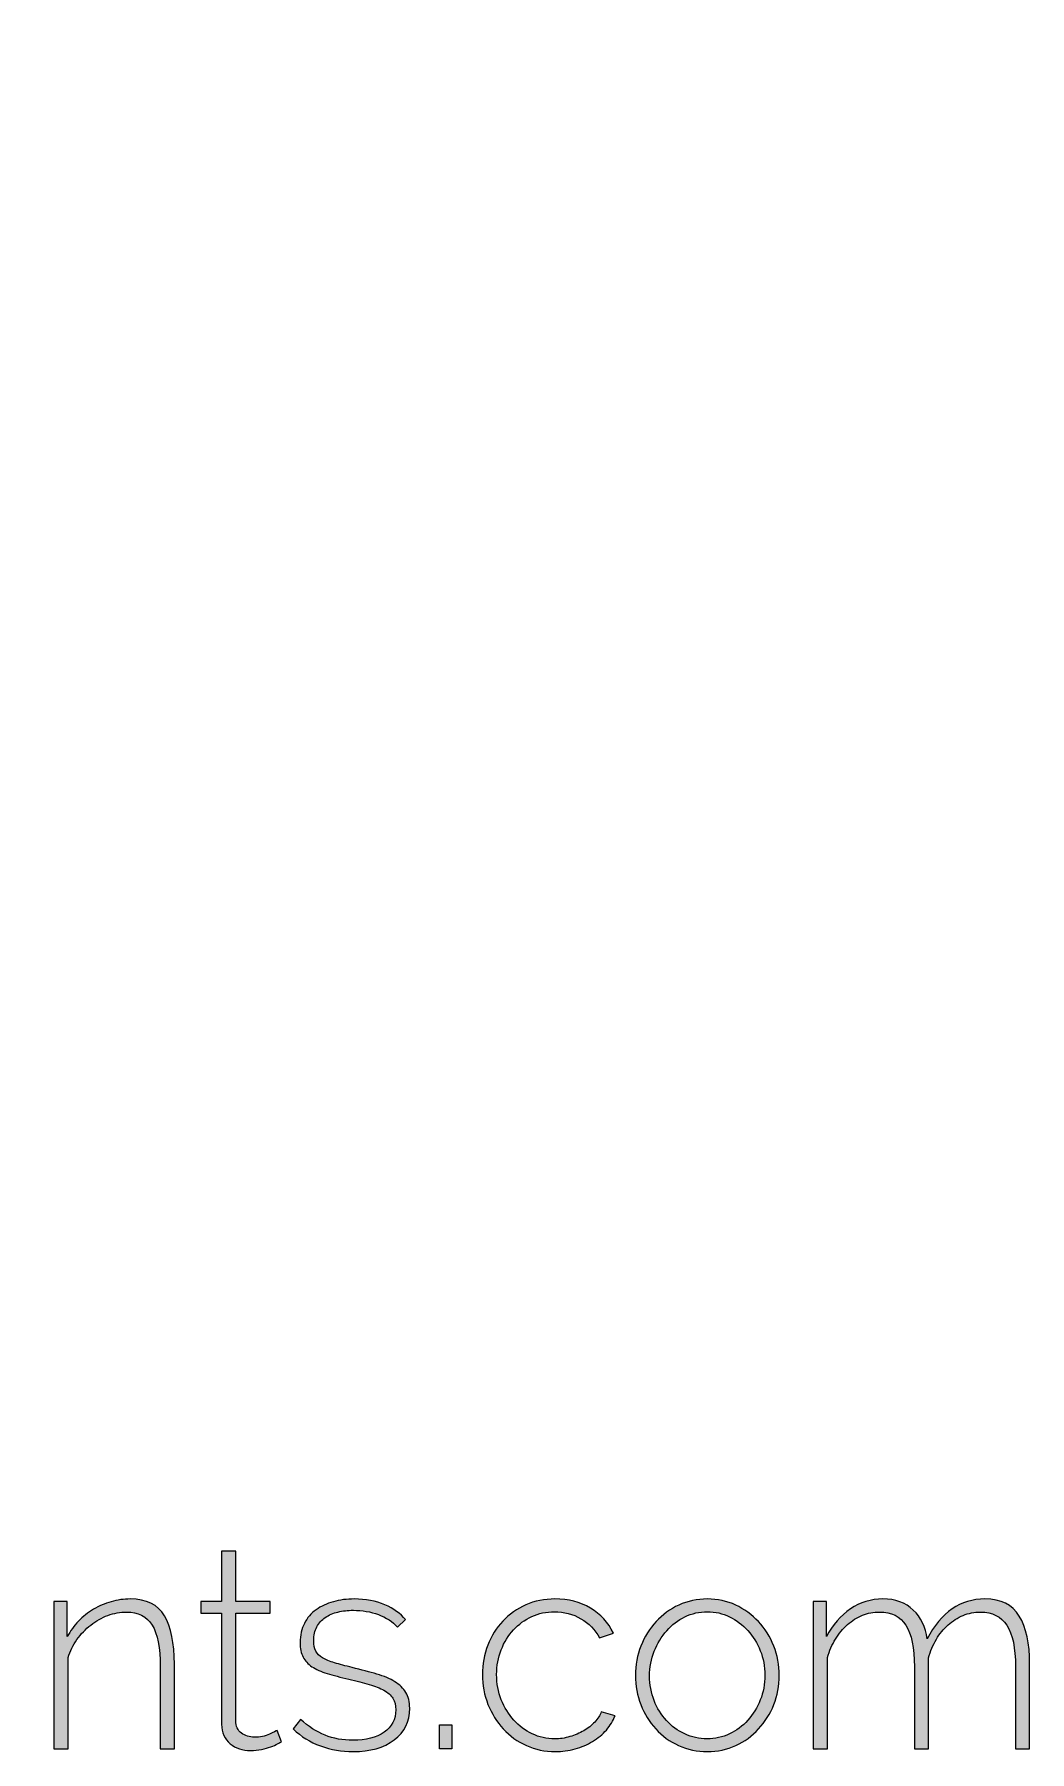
# Model space of a CAD drawing. Extents: x 65 to 351, y 42 to 245.
# Drawn here: x 318.8 to 351.1, y 43.5 to 99.1 of the extents above; entities that cross this region are included whole.
import ezdxf

# ---------------------------------------------------------------- set-up
doc = ezdxf.new("R2010")
doc.units = 0
doc.header["$MEASUREMENT"] = 0
doc.layers.add('COPYRIGHT_NOTICE', color=7, linetype='CONTINUOUS')
doc.layers.add('SOLIDS', color=7, linetype='CONTINUOUS')

# ---------------------------------------------------------------- blocks, each defined once
blk = doc.blocks.new('BLOCK_3')
at = {"layer": 'COPYRIGHT_NOTICE'}
h = blk.add_hatch(color=7, dxfattribs=at)
h.dxf.hatch_style = 2
edge = h.paths.add_edge_path()
edge.add_spline(control_points=[(326.848, 43.812), (326.824, 43.8), (326.782, 43.776), (326.725, 43.743), (326.666, 43.709), (326.593, 43.677), (326.504, 43.647), (326.416, 43.616), (326.316, 43.588), (326.206, 43.564), (326.096, 43.54), (325.977, 43.527), (325.848, 43.527), (325.72, 43.527), (325.599, 43.546), (325.486, 43.583), (325.373, 43.619), (325.274, 43.674), (325.188, 43.748), (325.103, 43.821), (325.035, 43.909), (324.987, 44.014), (324.937, 44.118), (324.913, 44.24), (324.913, 44.38), (324.913, 44.38), (324.913, 47.976), (324.913, 47.976), (324.913, 47.976), (324.243, 47.976), (324.243, 47.976), (324.243, 47.976), (324.243, 48.352), (324.243, 48.352), (324.243, 48.352), (324.913, 48.352), (324.913, 48.352), (324.913, 48.352), (324.913, 49.985), (324.913, 49.985), (324.913, 49.985), (325.372, 49.985), (325.372, 49.985), (325.372, 49.985), (325.372, 48.352), (325.372, 48.352), (325.372, 48.352), (326.481, 48.352), (326.481, 48.352), (326.481, 48.352), (326.481, 47.976), (326.481, 47.976), (326.481, 47.976), (325.372, 47.976), (325.372, 47.976), (325.372, 47.976), (325.372, 44.491), (325.372, 44.491), (325.372, 44.313), (325.433, 44.18), (325.555, 44.092), (325.677, 44.003), (325.815, 43.959), (325.968, 43.959), (326.157, 43.959), (326.321, 43.991), (326.459, 44.055), (326.596, 44.119), (326.68, 44.16), (326.711, 44.179), (326.711, 44.179), (326.848, 43.812), (326.848, 43.812)], knot_values=[0, 0, 0, 0, 1, 1, 1, 2, 2, 2, 3, 3, 3, 4, 4, 4, 5, 5, 5, 6, 6, 6, 7, 7, 7, 8, 8, 8, 9, 9, 9, 10, 10, 10, 11, 11, 11, 12, 12, 12, 13, 13, 13, 14, 14, 14, 15, 15, 15, 16, 16, 16, 17, 17, 17, 18, 18, 18, 19, 19, 19, 20, 20, 20, 21, 21, 21, 22, 22, 22, 23, 23, 23, 24, 24, 24, 24], degree=3, periodic=1)
h = blk.add_hatch(color=7, dxfattribs=at)
h.dxf.hatch_style = 2
edge = h.paths.add_edge_path()
edge.add_spline(control_points=[(323.381, 43.583), (323.381, 43.583), (322.923, 43.583), (322.923, 43.583), (322.923, 43.583), (322.923, 46.242), (322.923, 46.242), (322.923, 46.86), (322.836, 47.309), (322.661, 47.591), (322.487, 47.872), (322.21, 48.013), (321.831, 48.013), (321.63, 48.013), (321.429, 47.976), (321.231, 47.903), (321.032, 47.829), (320.847, 47.725), (320.676, 47.591), (320.504, 47.456), (320.355, 47.299), (320.226, 47.119), (320.098, 46.938), (320.003, 46.744), (319.942, 46.536), (319.942, 46.536), (319.942, 43.583), (319.942, 43.583), (319.942, 43.583), (319.483, 43.583), (319.483, 43.583), (319.483, 43.583), (319.483, 48.352), (319.483, 48.352), (319.483, 48.352), (319.914, 48.352), (319.914, 48.352), (319.914, 48.352), (319.914, 47.215), (319.914, 47.215), (320.012, 47.398), (320.133, 47.565), (320.277, 47.715), (320.42, 47.864), (320.582, 47.993), (320.763, 48.1), (320.943, 48.207), (321.134, 48.289), (321.336, 48.347), (321.538, 48.406), (321.746, 48.435), (321.96, 48.435), (322.48, 48.435), (322.846, 48.253), (323.06, 47.889), (323.274, 47.525), (323.381, 47.004), (323.381, 46.325), (323.381, 46.325), (323.381, 43.583), (323.381, 43.583)], knot_values=[0, 0, 0, 0, 1, 1, 1, 2, 2, 2, 3, 3, 3, 4, 4, 4, 5, 5, 5, 6, 6, 6, 7, 7, 7, 8, 8, 8, 9, 9, 9, 10, 10, 10, 11, 11, 11, 12, 12, 12, 13, 13, 13, 14, 14, 14, 15, 15, 15, 16, 16, 16, 17, 17, 17, 18, 18, 18, 19, 19, 19, 20, 20, 20, 20], degree=3, periodic=1)
h = blk.add_hatch(color=7, dxfattribs=at)
h.dxf.hatch_style = 2
edge = h.paths.add_edge_path()
edge.add_spline(control_points=[(329.169, 43.491), (328.802, 43.491), (328.45, 43.552), (328.114, 43.674), (327.778, 43.796), (327.484, 43.98), (327.233, 44.225), (327.233, 44.225), (327.463, 44.536), (327.463, 44.536), (327.72, 44.304), (327.985, 44.133), (328.261, 44.023), (328.536, 43.913), (328.838, 43.858), (329.169, 43.858), (329.584, 43.858), (329.919, 43.945), (330.173, 44.119), (330.427, 44.293), (330.554, 44.536), (330.554, 44.848), (330.554, 44.995), (330.522, 45.119), (330.457, 45.22), (330.393, 45.321), (330.297, 45.406), (330.169, 45.477), (330.04, 45.547), (329.881, 45.61), (329.691, 45.665), (329.502, 45.72), (329.282, 45.778), (329.031, 45.839), (328.762, 45.9), (328.528, 45.961), (328.33, 46.022), (328.131, 46.083), (327.967, 46.157), (327.839, 46.242), (327.71, 46.328), (327.614, 46.432), (327.55, 46.554), (327.486, 46.677), (327.454, 46.833), (327.454, 47.022), (327.454, 47.261), (327.499, 47.468), (327.591, 47.646), (327.683, 47.823), (327.81, 47.97), (327.972, 48.086), (328.134, 48.202), (328.32, 48.289), (328.531, 48.347), (328.742, 48.406), (328.967, 48.435), (329.205, 48.435), (329.579, 48.435), (329.909, 48.372), (330.196, 48.246), (330.484, 48.121), (330.706, 47.961), (330.866, 47.765), (330.866, 47.765), (330.609, 47.518), (330.609, 47.518), (330.45, 47.701), (330.243, 47.839), (329.989, 47.93), (329.736, 48.022), (329.465, 48.068), (329.178, 48.068), (329, 48.068), (328.834, 48.049), (328.678, 48.013), (328.522, 47.976), (328.386, 47.918), (328.27, 47.839), (328.154, 47.759), (328.062, 47.656), (327.995, 47.531), (327.927, 47.406), (327.894, 47.257), (327.894, 47.086), (327.894, 46.946), (327.917, 46.833), (327.963, 46.747), (328.009, 46.661), (328.082, 46.588), (328.183, 46.527), (328.283, 46.466), (328.413, 46.412), (328.573, 46.366), (328.731, 46.32), (328.921, 46.27), (329.141, 46.215), (329.441, 46.142), (329.707, 46.071), (329.939, 46.004), (330.171, 45.937), (330.366, 45.854), (330.522, 45.756), (330.677, 45.659), (330.797, 45.542), (330.879, 45.408), (330.962, 45.273), (331.003, 45.102), (331.003, 44.894), (331.003, 44.466), (330.837, 44.125), (330.503, 43.872), (330.17, 43.618), (329.725, 43.491), (329.169, 43.491)], knot_values=[0, 0, 0, 0, 1, 1, 1, 2, 2, 2, 3, 3, 3, 4, 4, 4, 5, 5, 5, 6, 6, 6, 7, 7, 7, 8, 8, 8, 9, 9, 9, 10, 10, 10, 11, 11, 11, 12, 12, 12, 13, 13, 13, 14, 14, 14, 15, 15, 15, 16, 16, 16, 17, 17, 17, 18, 18, 18, 19, 19, 19, 20, 20, 20, 21, 21, 21, 22, 22, 22, 23, 23, 23, 24, 24, 24, 25, 25, 25, 26, 26, 26, 27, 27, 27, 28, 28, 28, 29, 29, 29, 30, 30, 30, 31, 31, 31, 32, 32, 32, 33, 33, 33, 34, 34, 34, 35, 35, 35, 36, 36, 36, 37, 37, 37, 38, 38, 38, 38], degree=3, periodic=1)
h = blk.add_hatch(color=7, dxfattribs=at)
h.dxf.hatch_style = 2
edge = h.paths.add_edge_path()
edge.add_spline(control_points=[(333.36, 45.985), (333.36, 46.322), (333.418, 46.64), (333.534, 46.939), (333.651, 47.239), (333.813, 47.499), (334.021, 47.719), (334.228, 47.939), (334.476, 48.114), (334.764, 48.242), (335.051, 48.371), (335.366, 48.435), (335.708, 48.435), (336.142, 48.435), (336.524, 48.337), (336.855, 48.141), (337.185, 47.945), (337.433, 47.673), (337.598, 47.325), (337.598, 47.325), (337.148, 47.178), (337.148, 47.178), (337.008, 47.441), (336.807, 47.647), (336.548, 47.797), (336.287, 47.947), (336.002, 48.022), (335.69, 48.022), (335.427, 48.022), (335.182, 47.97), (334.956, 47.866), (334.73, 47.762), (334.533, 47.618), (334.365, 47.435), (334.196, 47.252), (334.063, 47.036), (333.965, 46.788), (333.868, 46.54), (333.819, 46.273), (333.819, 45.985), (333.819, 45.698), (333.869, 45.428), (333.97, 45.174), (334.071, 44.92), (334.206, 44.7), (334.374, 44.513), (334.542, 44.327), (334.741, 44.179), (334.97, 44.069), (335.199, 43.959), (335.442, 43.904), (335.699, 43.904), (335.864, 43.904), (336.028, 43.928), (336.19, 43.977), (336.352, 44.026), (336.502, 44.09), (336.639, 44.17), (336.777, 44.249), (336.896, 44.342), (336.997, 44.449), (337.098, 44.556), (337.167, 44.668), (337.204, 44.784), (337.204, 44.784), (337.653, 44.656), (337.653, 44.656), (337.592, 44.491), (337.498, 44.336), (337.373, 44.192), (337.248, 44.049), (337.099, 43.925), (336.928, 43.821), (336.757, 43.717), (336.567, 43.636), (336.359, 43.578), (336.152, 43.52), (335.938, 43.491), (335.718, 43.491), (335.381, 43.491), (335.069, 43.557), (334.782, 43.688), (334.494, 43.82), (334.245, 44), (334.034, 44.229), (333.824, 44.459), (333.658, 44.723), (333.539, 45.023), (333.42, 45.322), (333.36, 45.643), (333.36, 45.985)], knot_values=[0, 0, 0, 0, 1, 1, 1, 2, 2, 2, 3, 3, 3, 4, 4, 4, 5, 5, 5, 6, 6, 6, 7, 7, 7, 8, 8, 8, 9, 9, 9, 10, 10, 10, 11, 11, 11, 12, 12, 12, 13, 13, 13, 14, 14, 14, 15, 15, 15, 16, 16, 16, 17, 17, 17, 18, 18, 18, 19, 19, 19, 20, 20, 20, 21, 21, 21, 22, 22, 22, 23, 23, 23, 24, 24, 24, 25, 25, 25, 26, 26, 26, 27, 27, 27, 28, 28, 28, 29, 29, 29, 30, 30, 30, 30], degree=3, periodic=1)
h = blk.add_hatch(color=7, dxfattribs=at)
h.dxf.hatch_style = 2
edge = h.paths.add_edge_path()
edge.add_spline(control_points=[(340.643, 43.491), (340.307, 43.491), (339.996, 43.557), (339.712, 43.688), (339.428, 43.82), (339.181, 43.998), (338.974, 44.225), (338.766, 44.451), (338.604, 44.714), (338.488, 45.013), (338.371, 45.313), (338.313, 45.628), (338.313, 45.958), (338.313, 46.294), (338.373, 46.612), (338.492, 46.912), (338.611, 47.212), (338.775, 47.474), (338.983, 47.701), (339.191, 47.927), (339.437, 48.106), (339.721, 48.238), (340.005, 48.369), (340.313, 48.435), (340.643, 48.435), (340.973, 48.435), (341.279, 48.369), (341.56, 48.238), (341.841, 48.106), (342.088, 47.927), (342.298, 47.701), (342.51, 47.474), (342.675, 47.212), (342.794, 46.912), (342.913, 46.612), (342.973, 46.294), (342.973, 45.958), (342.973, 45.628), (342.913, 45.313), (342.794, 45.013), (342.675, 44.714), (342.511, 44.451), (342.303, 44.225), (342.095, 43.998), (341.849, 43.82), (341.565, 43.688), (341.28, 43.557), (340.973, 43.491), (340.643, 43.491)], knot_values=[0, 0, 0, 0, 1, 1, 1, 2, 2, 2, 3, 3, 3, 4, 4, 4, 5, 5, 5, 6, 6, 6, 7, 7, 7, 8, 8, 8, 9, 9, 9, 10, 10, 10, 11, 11, 11, 12, 12, 12, 13, 13, 13, 14, 14, 14, 15, 15, 15, 16, 16, 16, 16], degree=3, periodic=1)
edge = h.paths.add_edge_path()
edge.add_spline(control_points=[(338.772, 45.94), (338.772, 45.659), (338.821, 45.394), (338.919, 45.146), (339.016, 44.899), (339.149, 44.683), (339.318, 44.5), (339.486, 44.316), (339.683, 44.171), (339.909, 44.064), (340.135, 43.957), (340.377, 43.904), (340.634, 43.904), (340.891, 43.904), (341.132, 43.957), (341.358, 44.064), (341.585, 44.171), (341.783, 44.319), (341.955, 44.509), (342.126, 44.698), (342.26, 44.917), (342.358, 45.165), (342.456, 45.412), (342.505, 45.68), (342.505, 45.967), (342.505, 46.248), (342.456, 46.513), (342.358, 46.761), (342.26, 47.008), (342.126, 47.225), (341.955, 47.412), (341.783, 47.598), (341.586, 47.747), (341.363, 47.857), (341.14, 47.967), (340.9, 48.022), (340.643, 48.022), (340.386, 48.022), (340.145, 47.967), (339.918, 47.857), (339.692, 47.747), (339.495, 47.597), (339.327, 47.407), (339.159, 47.218), (339.024, 46.996), (338.923, 46.742), (338.822, 46.488), (338.772, 46.221), (338.772, 45.94)], knot_values=[0, 0, 0, 0, 1, 1, 1, 2, 2, 2, 3, 3, 3, 4, 4, 4, 5, 5, 5, 6, 6, 6, 7, 7, 7, 8, 8, 8, 9, 9, 9, 10, 10, 10, 11, 11, 11, 12, 12, 12, 13, 13, 13, 14, 14, 14, 15, 15, 15, 16, 16, 16, 16], degree=3, periodic=1)
h = blk.add_hatch(color=7, dxfattribs=at)
h.dxf.hatch_style = 2
edge = h.paths.add_edge_path()
edge.add_spline(control_points=[(351.081, 43.583), (351.081, 43.583), (350.622, 43.583), (350.622, 43.583), (350.622, 43.583), (350.622, 46.242), (350.622, 46.242), (350.622, 46.848), (350.529, 47.294), (350.342, 47.582), (350.156, 47.869), (349.87, 48.013), (349.485, 48.013), (349.289, 48.013), (349.103, 47.976), (348.925, 47.903), (348.748, 47.829), (348.586, 47.727), (348.439, 47.595), (348.293, 47.464), (348.165, 47.308), (348.059, 47.128), (347.952, 46.947), (347.867, 46.747), (347.806, 46.527), (347.806, 46.527), (347.806, 43.583), (347.806, 43.583), (347.806, 43.583), (347.348, 43.583), (347.348, 43.583), (347.348, 43.583), (347.348, 46.242), (347.348, 46.242), (347.348, 46.854), (347.256, 47.302), (347.073, 47.586), (346.889, 47.871), (346.605, 48.013), (346.22, 48.013), (346.024, 48.013), (345.839, 47.977), (345.665, 47.907), (345.49, 47.837), (345.33, 47.736), (345.183, 47.605), (345.036, 47.473), (344.906, 47.317), (344.793, 47.137), (344.68, 46.956), (344.593, 46.756), (344.532, 46.536), (344.532, 46.536), (344.532, 43.583), (344.532, 43.583), (344.532, 43.583), (344.073, 43.583), (344.073, 43.583), (344.073, 43.583), (344.073, 48.352), (344.073, 48.352), (344.073, 48.352), (344.504, 48.352), (344.504, 48.352), (344.504, 48.352), (344.504, 47.215), (344.504, 47.215), (344.7, 47.6), (344.957, 47.9), (345.275, 48.114), (345.593, 48.327), (345.944, 48.435), (346.33, 48.435), (346.733, 48.435), (347.06, 48.315), (347.311, 48.077), (347.562, 47.839), (347.711, 47.526), (347.761, 47.141), (348.213, 48.004), (348.837, 48.435), (349.632, 48.435), (350.151, 48.435), (350.523, 48.25), (350.746, 47.88), (350.969, 47.51), (351.081, 46.991), (351.081, 46.325), (351.081, 46.325), (351.081, 43.583), (351.081, 43.583)], knot_values=[0, 0, 0, 0, 1, 1, 1, 2, 2, 2, 3, 3, 3, 4, 4, 4, 5, 5, 5, 6, 6, 6, 7, 7, 7, 8, 8, 8, 9, 9, 9, 10, 10, 10, 11, 11, 11, 12, 12, 12, 13, 13, 13, 14, 14, 14, 15, 15, 15, 16, 16, 16, 17, 17, 17, 18, 18, 18, 19, 19, 19, 20, 20, 20, 21, 21, 21, 22, 22, 22, 23, 23, 23, 24, 24, 24, 25, 25, 25, 26, 26, 26, 27, 27, 27, 28, 28, 28, 29, 29, 29, 30, 30, 30, 30], degree=3, periodic=1)
h = blk.add_hatch(color=7, dxfattribs=at)
h.dxf.hatch_style = 2
h.paths.add_polyline_path([(331.966, 43.583), (331.966, 44.362), (332.37, 44.362), (332.37, 43.583)])
blk.add_lwpolyline([(331.966, 43.583), (331.966, 44.362), (332.37, 44.362), (332.37, 43.583), (331.966, 43.583)], dxfattribs=at)
for points, knots in [([(326.848, 43.812), (326.824, 43.8), (326.782, 43.776), (326.725, 43.743), (326.666, 43.709), (326.593, 43.677), (326.504, 43.647), (326.416, 43.616), (326.316, 43.588), (326.206, 43.564), (326.096, 43.54), (325.977, 43.527), (325.848, 43.527), (325.72, 43.527), (325.599, 43.546), (325.486, 43.583), (325.373, 43.619), (325.274, 43.674), (325.188, 43.748), (325.103, 43.821), (325.035, 43.909), (324.987, 44.014), (324.937, 44.118), (324.913, 44.24), (324.913, 44.38), (324.913, 44.38), (324.913, 47.976), (324.913, 47.976), (324.913, 47.976), (324.243, 47.976), (324.243, 47.976), (324.243, 47.976), (324.243, 48.352), (324.243, 48.352), (324.243, 48.352), (324.913, 48.352), (324.913, 48.352), (324.913, 48.352), (324.913, 49.985), (324.913, 49.985), (324.913, 49.985), (325.372, 49.985), (325.372, 49.985), (325.372, 49.985), (325.372, 48.352), (325.372, 48.352), (325.372, 48.352), (326.481, 48.352), (326.481, 48.352), (326.481, 48.352), (326.481, 47.976), (326.481, 47.976), (326.481, 47.976), (325.372, 47.976), (325.372, 47.976), (325.372, 47.976), (325.372, 44.491), (325.372, 44.491), (325.372, 44.313), (325.433, 44.18), (325.555, 44.092), (325.677, 44.003), (325.815, 43.959), (325.968, 43.959), (326.157, 43.959), (326.321, 43.991), (326.459, 44.055), (326.596, 44.119), (326.68, 44.16), (326.711, 44.179), (326.711, 44.179), (326.848, 43.812), (326.848, 43.812)], [0, 0, 0, 0, 1, 1, 1, 2, 2, 2, 3, 3, 3, 4, 4, 4, 5, 5, 5, 6, 6, 6, 7, 7, 7, 8, 8, 8, 9, 9, 9, 10, 10, 10, 11, 11, 11, 12, 12, 12, 13, 13, 13, 14, 14, 14, 15, 15, 15, 16, 16, 16, 17, 17, 17, 18, 18, 18, 19, 19, 19, 20, 20, 20, 21, 21, 21, 22, 22, 22, 23, 23, 23, 24, 24, 24, 24]), ([(323.381, 43.583), (323.381, 43.583), (322.923, 43.583), (322.923, 43.583), (322.923, 43.583), (322.923, 46.242), (322.923, 46.242), (322.923, 46.86), (322.836, 47.309), (322.661, 47.591), (322.487, 47.872), (322.21, 48.013), (321.831, 48.013), (321.63, 48.013), (321.429, 47.976), (321.231, 47.903), (321.032, 47.829), (320.847, 47.725), (320.676, 47.591), (320.504, 47.456), (320.355, 47.299), (320.226, 47.119), (320.098, 46.938), (320.003, 46.744), (319.942, 46.536), (319.942, 46.536), (319.942, 43.583), (319.942, 43.583), (319.942, 43.583), (319.483, 43.583), (319.483, 43.583), (319.483, 43.583), (319.483, 48.352), (319.483, 48.352), (319.483, 48.352), (319.914, 48.352), (319.914, 48.352), (319.914, 48.352), (319.914, 47.215), (319.914, 47.215), (320.012, 47.398), (320.133, 47.565), (320.277, 47.715), (320.42, 47.864), (320.582, 47.993), (320.763, 48.1), (320.943, 48.207), (321.134, 48.289), (321.336, 48.347), (321.538, 48.406), (321.746, 48.435), (321.96, 48.435), (322.48, 48.435), (322.846, 48.253), (323.06, 47.889), (323.274, 47.525), (323.381, 47.004), (323.381, 46.325), (323.381, 46.325), (323.381, 43.583), (323.381, 43.583)], [0, 0, 0, 0, 1, 1, 1, 2, 2, 2, 3, 3, 3, 4, 4, 4, 5, 5, 5, 6, 6, 6, 7, 7, 7, 8, 8, 8, 9, 9, 9, 10, 10, 10, 11, 11, 11, 12, 12, 12, 13, 13, 13, 14, 14, 14, 15, 15, 15, 16, 16, 16, 17, 17, 17, 18, 18, 18, 19, 19, 19, 20, 20, 20, 20]), ([(329.169, 43.491), (328.802, 43.491), (328.45, 43.552), (328.114, 43.674), (327.778, 43.796), (327.484, 43.98), (327.233, 44.225), (327.233, 44.225), (327.463, 44.536), (327.463, 44.536), (327.72, 44.304), (327.985, 44.133), (328.261, 44.023), (328.536, 43.913), (328.838, 43.858), (329.169, 43.858), (329.584, 43.858), (329.919, 43.945), (330.173, 44.119), (330.427, 44.293), (330.554, 44.536), (330.554, 44.848), (330.554, 44.995), (330.522, 45.119), (330.457, 45.22), (330.393, 45.321), (330.297, 45.406), (330.169, 45.477), (330.04, 45.547), (329.881, 45.61), (329.691, 45.665), (329.502, 45.72), (329.282, 45.778), (329.031, 45.839), (328.762, 45.9), (328.528, 45.961), (328.33, 46.022), (328.131, 46.083), (327.967, 46.157), (327.839, 46.242), (327.71, 46.328), (327.614, 46.432), (327.55, 46.554), (327.486, 46.677), (327.454, 46.833), (327.454, 47.022), (327.454, 47.261), (327.499, 47.468), (327.591, 47.646), (327.683, 47.823), (327.81, 47.97), (327.972, 48.086), (328.134, 48.202), (328.32, 48.289), (328.531, 48.347), (328.742, 48.406), (328.967, 48.435), (329.205, 48.435), (329.579, 48.435), (329.909, 48.372), (330.196, 48.246), (330.484, 48.121), (330.706, 47.961), (330.866, 47.765), (330.866, 47.765), (330.609, 47.518), (330.609, 47.518), (330.45, 47.701), (330.243, 47.839), (329.989, 47.93), (329.736, 48.022), (329.465, 48.068), (329.178, 48.068), (329, 48.068), (328.834, 48.049), (328.678, 48.013), (328.522, 47.976), (328.386, 47.918), (328.27, 47.839), (328.154, 47.759), (328.062, 47.656), (327.995, 47.531), (327.927, 47.406), (327.894, 47.257), (327.894, 47.086), (327.894, 46.946), (327.917, 46.833), (327.963, 46.747), (328.009, 46.661), (328.082, 46.588), (328.183, 46.527), (328.283, 46.466), (328.413, 46.412), (328.573, 46.366), (328.731, 46.32), (328.921, 46.27), (329.141, 46.215), (329.441, 46.142), (329.707, 46.071), (329.939, 46.004), (330.171, 45.937), (330.366, 45.854), (330.522, 45.756), (330.677, 45.659), (330.797, 45.542), (330.879, 45.408), (330.962, 45.273), (331.003, 45.102), (331.003, 44.894), (331.003, 44.466), (330.837, 44.125), (330.503, 43.872), (330.17, 43.618), (329.725, 43.491), (329.169, 43.491)], [0, 0, 0, 0, 1, 1, 1, 2, 2, 2, 3, 3, 3, 4, 4, 4, 5, 5, 5, 6, 6, 6, 7, 7, 7, 8, 8, 8, 9, 9, 9, 10, 10, 10, 11, 11, 11, 12, 12, 12, 13, 13, 13, 14, 14, 14, 15, 15, 15, 16, 16, 16, 17, 17, 17, 18, 18, 18, 19, 19, 19, 20, 20, 20, 21, 21, 21, 22, 22, 22, 23, 23, 23, 24, 24, 24, 25, 25, 25, 26, 26, 26, 27, 27, 27, 28, 28, 28, 29, 29, 29, 30, 30, 30, 31, 31, 31, 32, 32, 32, 33, 33, 33, 34, 34, 34, 35, 35, 35, 36, 36, 36, 37, 37, 37, 38, 38, 38, 38]), ([(333.36, 45.985), (333.36, 46.322), (333.418, 46.64), (333.534, 46.939), (333.651, 47.239), (333.813, 47.499), (334.021, 47.719), (334.228, 47.939), (334.476, 48.114), (334.764, 48.242), (335.051, 48.371), (335.366, 48.435), (335.708, 48.435), (336.142, 48.435), (336.524, 48.337), (336.855, 48.141), (337.185, 47.945), (337.433, 47.673), (337.598, 47.325), (337.598, 47.325), (337.148, 47.178), (337.148, 47.178), (337.008, 47.441), (336.807, 47.647), (336.548, 47.797), (336.287, 47.947), (336.002, 48.022), (335.69, 48.022), (335.427, 48.022), (335.182, 47.97), (334.956, 47.866), (334.73, 47.762), (334.533, 47.618), (334.365, 47.435), (334.196, 47.252), (334.063, 47.036), (333.965, 46.788), (333.868, 46.54), (333.819, 46.273), (333.819, 45.985), (333.819, 45.698), (333.869, 45.428), (333.97, 45.174), (334.071, 44.92), (334.206, 44.7), (334.374, 44.513), (334.542, 44.327), (334.741, 44.179), (334.97, 44.069), (335.199, 43.959), (335.442, 43.904), (335.699, 43.904), (335.864, 43.904), (336.028, 43.928), (336.19, 43.977), (336.352, 44.026), (336.502, 44.09), (336.639, 44.17), (336.777, 44.249), (336.896, 44.342), (336.997, 44.449), (337.098, 44.556), (337.167, 44.668), (337.204, 44.784), (337.204, 44.784), (337.653, 44.656), (337.653, 44.656), (337.592, 44.491), (337.498, 44.336), (337.373, 44.192), (337.248, 44.049), (337.099, 43.925), (336.928, 43.821), (336.757, 43.717), (336.567, 43.636), (336.359, 43.578), (336.152, 43.52), (335.938, 43.491), (335.718, 43.491), (335.381, 43.491), (335.069, 43.557), (334.782, 43.688), (334.494, 43.82), (334.245, 44), (334.034, 44.229), (333.824, 44.459), (333.658, 44.723), (333.539, 45.023), (333.42, 45.322), (333.36, 45.643), (333.36, 45.985)], [0, 0, 0, 0, 1, 1, 1, 2, 2, 2, 3, 3, 3, 4, 4, 4, 5, 5, 5, 6, 6, 6, 7, 7, 7, 8, 8, 8, 9, 9, 9, 10, 10, 10, 11, 11, 11, 12, 12, 12, 13, 13, 13, 14, 14, 14, 15, 15, 15, 16, 16, 16, 17, 17, 17, 18, 18, 18, 19, 19, 19, 20, 20, 20, 21, 21, 21, 22, 22, 22, 23, 23, 23, 24, 24, 24, 25, 25, 25, 26, 26, 26, 27, 27, 27, 28, 28, 28, 29, 29, 29, 30, 30, 30, 30]), ([(340.643, 43.491), (340.307, 43.491), (339.996, 43.557), (339.712, 43.688), (339.428, 43.82), (339.181, 43.998), (338.974, 44.225), (338.766, 44.451), (338.604, 44.714), (338.488, 45.013), (338.371, 45.313), (338.313, 45.628), (338.313, 45.958), (338.313, 46.294), (338.373, 46.612), (338.492, 46.912), (338.611, 47.212), (338.775, 47.474), (338.983, 47.701), (339.191, 47.927), (339.437, 48.106), (339.721, 48.238), (340.005, 48.369), (340.313, 48.435), (340.643, 48.435), (340.973, 48.435), (341.279, 48.369), (341.56, 48.238), (341.841, 48.106), (342.088, 47.927), (342.298, 47.701), (342.51, 47.474), (342.675, 47.212), (342.794, 46.912), (342.913, 46.612), (342.973, 46.294), (342.973, 45.958), (342.973, 45.628), (342.913, 45.313), (342.794, 45.013), (342.675, 44.714), (342.511, 44.451), (342.303, 44.225), (342.095, 43.998), (341.849, 43.82), (341.565, 43.688), (341.28, 43.557), (340.973, 43.491), (340.643, 43.491)], [0, 0, 0, 0, 1, 1, 1, 2, 2, 2, 3, 3, 3, 4, 4, 4, 5, 5, 5, 6, 6, 6, 7, 7, 7, 8, 8, 8, 9, 9, 9, 10, 10, 10, 11, 11, 11, 12, 12, 12, 13, 13, 13, 14, 14, 14, 15, 15, 15, 16, 16, 16, 16]), ([(351.081, 43.583), (351.081, 43.583), (350.622, 43.583), (350.622, 43.583), (350.622, 43.583), (350.622, 46.242), (350.622, 46.242), (350.622, 46.848), (350.529, 47.294), (350.342, 47.582), (350.156, 47.869), (349.87, 48.013), (349.485, 48.013), (349.289, 48.013), (349.103, 47.976), (348.925, 47.903), (348.748, 47.829), (348.586, 47.727), (348.439, 47.595), (348.293, 47.464), (348.165, 47.308), (348.059, 47.128), (347.952, 46.947), (347.867, 46.747), (347.806, 46.527), (347.806, 46.527), (347.806, 43.583), (347.806, 43.583), (347.806, 43.583), (347.348, 43.583), (347.348, 43.583), (347.348, 43.583), (347.348, 46.242), (347.348, 46.242), (347.348, 46.854), (347.256, 47.302), (347.073, 47.586), (346.889, 47.871), (346.605, 48.013), (346.22, 48.013), (346.024, 48.013), (345.839, 47.977), (345.665, 47.907), (345.49, 47.837), (345.33, 47.736), (345.183, 47.605), (345.036, 47.473), (344.906, 47.317), (344.793, 47.137), (344.68, 46.956), (344.593, 46.756), (344.532, 46.536), (344.532, 46.536), (344.532, 43.583), (344.532, 43.583), (344.532, 43.583), (344.073, 43.583), (344.073, 43.583), (344.073, 43.583), (344.073, 48.352), (344.073, 48.352), (344.073, 48.352), (344.504, 48.352), (344.504, 48.352), (344.504, 48.352), (344.504, 47.215), (344.504, 47.215), (344.7, 47.6), (344.957, 47.9), (345.275, 48.114), (345.593, 48.327), (345.944, 48.435), (346.33, 48.435), (346.733, 48.435), (347.06, 48.315), (347.311, 48.077), (347.562, 47.839), (347.711, 47.526), (347.761, 47.141), (348.213, 48.004), (348.837, 48.435), (349.632, 48.435), (350.151, 48.435), (350.523, 48.25), (350.746, 47.88), (350.969, 47.51), (351.081, 46.991), (351.081, 46.325), (351.081, 46.325), (351.081, 43.583), (351.081, 43.583)], [0, 0, 0, 0, 1, 1, 1, 2, 2, 2, 3, 3, 3, 4, 4, 4, 5, 5, 5, 6, 6, 6, 7, 7, 7, 8, 8, 8, 9, 9, 9, 10, 10, 10, 11, 11, 11, 12, 12, 12, 13, 13, 13, 14, 14, 14, 15, 15, 15, 16, 16, 16, 17, 17, 17, 18, 18, 18, 19, 19, 19, 20, 20, 20, 21, 21, 21, 22, 22, 22, 23, 23, 23, 24, 24, 24, 25, 25, 25, 26, 26, 26, 27, 27, 27, 28, 28, 28, 29, 29, 29, 30, 30, 30, 30]), ([(338.772, 45.94), (338.772, 45.659), (338.821, 45.394), (338.919, 45.146), (339.016, 44.899), (339.149, 44.683), (339.318, 44.5), (339.486, 44.316), (339.683, 44.171), (339.909, 44.064), (340.135, 43.957), (340.377, 43.904), (340.634, 43.904), (340.891, 43.904), (341.132, 43.957), (341.358, 44.064), (341.585, 44.171), (341.783, 44.319), (341.955, 44.509), (342.126, 44.698), (342.26, 44.917), (342.358, 45.165), (342.456, 45.412), (342.505, 45.68), (342.505, 45.967), (342.505, 46.248), (342.456, 46.513), (342.358, 46.761), (342.26, 47.008), (342.126, 47.225), (341.955, 47.412), (341.783, 47.598), (341.586, 47.747), (341.363, 47.857), (341.14, 47.967), (340.9, 48.022), (340.643, 48.022), (340.386, 48.022), (340.145, 47.967), (339.918, 47.857), (339.692, 47.747), (339.495, 47.597), (339.327, 47.407), (339.159, 47.218), (339.024, 46.996), (338.923, 46.742), (338.822, 46.488), (338.772, 46.221), (338.772, 45.94)], [0, 0, 0, 0, 1, 1, 1, 2, 2, 2, 3, 3, 3, 4, 4, 4, 5, 5, 5, 6, 6, 6, 7, 7, 7, 8, 8, 8, 9, 9, 9, 10, 10, 10, 11, 11, 11, 12, 12, 12, 13, 13, 13, 14, 14, 14, 15, 15, 15, 16, 16, 16, 16])]:
    blk.add_open_spline(points, degree=3, knots=knots, dxfattribs=at)

msp = doc.modelspace()

# ---------------------------------------------------------------- linework, layer by layer
at = {"layer": 'SOLIDS'}
msp.add_open_spline([(254.06, 146.381), (254.06, 146.381), (254.114, 148.884), (254.114, 148.884), (253.9, 148.946), (253.797, 149.103), (253.809, 149.346), (253.822, 149.985), (253.838, 150.587), (253.859, 151.16), (253.863, 151.189), (253.863, 151.218), (253.863, 151.247), (253.896, 152.043), (253.941, 152.777), (254.003, 153.445), (253.982, 153.441), (253.966, 153.436), (253.949, 153.441), (253.925, 153.445), (253.904, 153.453), (253.883, 153.47), (253.875, 153.474), (253.867, 153.482), (253.863, 153.49), (253.826, 153.54), (253.801, 153.618), (253.78, 153.725), (253.747, 153.903), (253.747, 154.113), (253.776, 154.356), (253.788, 154.451), (253.805, 154.542), (253.826, 154.628), (253.859, 154.756), (253.9, 154.868), (253.945, 154.967), (254.023, 155.131), (254.102, 155.21), (254.18, 155.197), (254.18, 155.197), (254.201, 155.189), (254.201, 155.189), (254.23, 155.399), (254.263, 155.598), (254.3, 155.783), (254.341, 156.002), (254.382, 156.212), (254.428, 156.406), (254.869, 157.573), (255.9, 158.08), (257.521, 157.931), (257.521, 157.931), (259.087, 157.931), (259.087, 157.931), (259.087, 157.931), (259.087, 158.917), (259.087, 158.917), (258.919, 158.888), (258.741, 158.863), (258.559, 158.839), (258.551, 158.839), (258.543, 158.839), (258.539, 158.835), (257.137, 158.649), (255.38, 158.542), (253.273, 158.505), (249.12, 158.624), (247.141, 158.901), (247.335, 159.334), (247.446, 159.701), (249.92, 159.936), (254.757, 160.035), (256.551, 160.072), (257.999, 159.853), (259.096, 159.379), (259.133, 159.61), (259.281, 159.787), (259.541, 159.907), (259.541, 159.907), (259.541, 160.269), (259.541, 160.269), (259.541, 160.269), (259.046, 160.237), (259.046, 160.237), (259.137, 162.303), (259.669, 163.362), (260.638, 163.416), (260.671, 163.42), (260.704, 163.42), (260.737, 163.42), (260.765, 163.42), (260.791, 163.42), (260.819, 163.416), (261.789, 163.358), (262.321, 162.299), (262.411, 160.237), (262.411, 160.237), (261.916, 160.269), (261.916, 160.269), (261.916, 160.269), (261.916, 159.907), (261.916, 159.907), (262.176, 159.787), (262.325, 159.61), (262.362, 159.379), (263.459, 159.853), (264.906, 160.072), (266.7, 160.035), (271.537, 159.936), (274.011, 159.701), (274.122, 159.334), (274.316, 158.901), (272.337, 158.624), (268.184, 158.505), (266.077, 158.542), (264.32, 158.649), (262.918, 158.835), (262.914, 158.839), (262.906, 158.839), (262.898, 158.839), (262.716, 158.863), (262.539, 158.888), (262.37, 158.917), (262.37, 158.917), (262.37, 157.931), (262.37, 157.931), (262.37, 157.931), (263.937, 157.931), (263.937, 157.931), (265.558, 158.08), (266.589, 157.573), (267.029, 156.406), (267.075, 156.212), (267.12, 156.002), (267.162, 155.783), (267.195, 155.594), (267.228, 155.395), (267.257, 155.189), (267.257, 155.189), (267.277, 155.197), (267.277, 155.197), (267.356, 155.21), (267.434, 155.131), (267.512, 154.967), (267.557, 154.868), (267.598, 154.756), (267.632, 154.628), (267.652, 154.542), (267.669, 154.451), (267.681, 154.356), (267.71, 154.113), (267.71, 153.903), (267.677, 153.725), (267.656, 153.618), (267.632, 153.54), (267.595, 153.49), (267.591, 153.482), (267.582, 153.474), (267.574, 153.47), (267.553, 153.453), (267.533, 153.445), (267.508, 153.441), (267.491, 153.436), (267.475, 153.441), (267.454, 153.445), (267.516, 152.777), (267.562, 152.043), (267.595, 151.247), (267.595, 151.218), (267.595, 151.189), (267.598, 151.16), (267.619, 150.587), (267.636, 149.985), (267.648, 149.346), (267.661, 149.103), (267.557, 148.946), (267.343, 148.884), (267.343, 148.884), (267.397, 146.381), (267.397, 146.381), (267.397, 146.381), (267.475, 142.443), (267.475, 142.443), (268.452, 142.826), (269.83, 143.008), (271.607, 142.996), (272.584, 143.045), (273.356, 143.152), (273.916, 143.321), (273.916, 143.321), (273.916, 146.047), (273.916, 146.047), (273.962, 146.373), (274.04, 146.645), (274.16, 146.872), (274.23, 147.004), (274.308, 147.119), (274.403, 147.218), (274.556, 147.379), (274.745, 147.494), (274.968, 147.565), (275.087, 147.602), (275.22, 147.626), (275.36, 147.639), (275.784, 147.589), (276.118, 147.449), (276.353, 147.218), (276.638, 146.942), (276.79, 146.542), (276.803, 146.01), (276.803, 146.01), (276.803, 142.666), (276.803, 142.666), (276.914, 141.849), (277.141, 141.387), (277.483, 141.284), (277.483, 141.284), (286.226, 141.284), (286.226, 141.284), (286.226, 141.284), (291.817, 142.257), (291.817, 142.257), (291.817, 142.257), (335.216, 142.257), (335.216, 142.257), (335.286, 142.253), (335.351, 142.249), (335.417, 142.241), (336.634, 142.113), (337.252, 141.35), (337.277, 139.944), (337.236, 138.138), (336.618, 136.53), (335.417, 135.115), (334.688, 134.253), (333.739, 133.466), (332.572, 132.752), (332.572, 132.752), (332.531, 132.728), (332.531, 132.728), (332.3, 132.624), (332.061, 132.525), (331.813, 132.423), (331.174, 132.162), (330.481, 131.894), (329.727, 131.627), (329.24, 131.453), (328.729, 131.28), (328.193, 131.103), (327.76, 130.959), (327.306, 130.814), (326.84, 130.669), (326.84, 130.669), (326.51, 130.567), (326.51, 130.567), (325.731, 130.328), (324.906, 130.084), (324.036, 129.841), (323.149, 129.589), (322.213, 129.338), (321.232, 129.082), (320.576, 128.913), (319.904, 128.74), (319.207, 128.566), (319.207, 128.566), (318.263, 128.299), (318.263, 128.299), (318.263, 128.299), (315.45, 127.499), (315.45, 127.499), (315.45, 127.499), (312.58, 126.678), (312.58, 126.678), (312.58, 126.678), (309.512, 125.804), (309.512, 125.804), (309.512, 125.804), (300.935, 123.358), (300.935, 123.358), (300.935, 123.358), (298.131, 122.559), (298.131, 122.559), (298.131, 122.559), (294.869, 121.631), (294.869, 121.631), (294.869, 121.631), (291.632, 121.631), (291.632, 121.631), (291.632, 121.631), (288.721, 121.631), (288.721, 121.631), (288.721, 121.631), (285.809, 121.631), (285.809, 121.631), (285.809, 121.631), (282.696, 121.631), (282.696, 121.631), (282.696, 121.631), (279.624, 121.631), (279.624, 121.631), (279.624, 121.631), (276.675, 121.631), (276.675, 121.631), (276.675, 121.631), (273.756, 121.631), (273.756, 121.631), (273.756, 121.631), (270.972, 121.631), (270.972, 121.631), (270.972, 121.631), (267.9, 121.631), (267.9, 121.631), (267.9, 121.631), (266.456, 121.631), (266.456, 121.631), (266.308, 119.173), (266.147, 116.707), (265.97, 114.237), (265.78, 111.601), (265.574, 108.963), (265.356, 106.311), (265.12, 103.458), (264.865, 100.595), (264.596, 97.721), (264.596, 97.721), (264.436, 96.068), (264.436, 96.068), (264.217, 93.812), (263.99, 91.548), (263.747, 89.28), (263.747, 89.28), (268.06, 87.668), (268.06, 87.668), (268.06, 87.668), (271.017, 86.567), (271.017, 86.567), (271.017, 86.567), (274.032, 85.441), (274.032, 85.441), (274.032, 85.441), (274.663, 85.206), (274.663, 85.206), (275.471, 84.884), (276.184, 84.517), (276.799, 84.109), (278.716, 82.835), (279.706, 81.123), (279.772, 78.983), (279.776, 78.847), (279.78, 78.707), (279.776, 78.566), (279.706, 76.315), (278.712, 74.567), (276.799, 73.321), (276.254, 72.966), (275.636, 72.653), (274.947, 72.381), (274.947, 72.381), (274.032, 72.171), (274.032, 72.171), (273.088, 71.968), (272.081, 71.779), (271.017, 71.606), (270.077, 71.453), (269.092, 71.317), (268.06, 71.194), (267.1, 71.074), (266.094, 70.971), (265.05, 70.876), (263.793, 70.764), (262.477, 70.67), (261.104, 70.591), (261.104, 70.591), (260.922, 69.494), (260.922, 69.494), (260.852, 69.367), (260.782, 69.301), (260.72, 69.296), (260.655, 69.293), (260.593, 69.358), (260.535, 69.494), (260.535, 69.494), (260.353, 70.591), (260.353, 70.591), (258.98, 70.67), (257.665, 70.764), (256.407, 70.876), (255.364, 70.971), (254.358, 71.074), (253.397, 71.194), (252.366, 71.317), (251.38, 71.453), (250.44, 71.606), (249.376, 71.779), (248.37, 71.968), (247.425, 72.171), (247.425, 72.171), (246.51, 72.381), (246.51, 72.381), (245.822, 72.653), (245.203, 72.966), (244.659, 73.321), (242.745, 74.567), (241.751, 76.315), (241.681, 78.566), (241.677, 78.707), (241.681, 78.847), (241.686, 78.983), (241.751, 81.123), (242.741, 82.835), (244.659, 84.109), (245.273, 84.517), (245.986, 84.884), (246.795, 85.206), (246.795, 85.206), (247.425, 85.441), (247.425, 85.441), (247.425, 85.441), (250.44, 86.567), (250.44, 86.567), (250.44, 86.567), (253.397, 87.668), (253.397, 87.668), (253.397, 87.668), (257.71, 89.28), (257.71, 89.28), (257.467, 91.548), (257.24, 93.812), (257.022, 96.068), (256.968, 96.62), (256.918, 97.173), (256.865, 97.721), (256.592, 100.595), (256.337, 103.458), (256.102, 106.311), (255.883, 108.963), (255.677, 111.601), (255.491, 114.237), (255.314, 116.707), (255.149, 119.173), (255.001, 121.631), (255.001, 121.631), (253.557, 121.631), (253.557, 121.631), (253.557, 121.631), (250.485, 121.631), (250.485, 121.631), (250.485, 121.631), (247.702, 121.631), (247.702, 121.631), (247.702, 121.631), (244.782, 121.631), (244.782, 121.631), (244.782, 121.631), (241.834, 121.631), (241.834, 121.631), (241.834, 121.631), (238.761, 121.631), (238.761, 121.631), (238.761, 121.631), (235.648, 121.631), (235.648, 121.631), (235.648, 121.631), (232.737, 121.631), (232.737, 121.631), (232.737, 121.631), (229.826, 121.631), (229.826, 121.631), (229.826, 121.631), (226.588, 121.631), (226.588, 121.631), (226.588, 121.631), (223.327, 122.559), (223.327, 122.559), (223.327, 122.559), (220.522, 123.358), (220.522, 123.358), (220.522, 123.358), (211.945, 125.804), (211.945, 125.804), (211.945, 125.804), (208.877, 126.678), (208.877, 126.678), (208.877, 126.678), (206.007, 127.499), (206.007, 127.499), (206.007, 127.499), (203.195, 128.299), (203.195, 128.299), (203.195, 128.299), (202.25, 128.566), (202.25, 128.566), (201.553, 128.74), (200.881, 128.913), (200.226, 129.082), (199.244, 129.338), (198.308, 129.589), (197.421, 129.841), (196.551, 130.084), (195.727, 130.328), (194.947, 130.567), (194.947, 130.567), (194.617, 130.669), (194.617, 130.669), (193.574, 130.996), (192.613, 131.313), (191.731, 131.627), (190.683, 132.002), (189.747, 132.368), (188.927, 132.728), (188.927, 132.728), (188.885, 132.752), (188.885, 132.752), (187.718, 133.466), (186.77, 134.253), (186.04, 135.115), (184.84, 136.53), (184.221, 138.138), (184.18, 139.944), (184.205, 141.35), (184.824, 142.113), (186.04, 142.241), (186.106, 142.249), (186.172, 142.253), (186.242, 142.257), (186.242, 142.257), (229.64, 142.257), (229.64, 142.257), (229.64, 142.257), (235.232, 141.284), (235.232, 141.284), (235.232, 141.284), (243.974, 141.284), (243.974, 141.284), (244.316, 141.387), (244.543, 141.849), (244.654, 142.666), (244.654, 142.666), (244.654, 146.01), (244.654, 146.01), (244.667, 146.542), (244.82, 146.942), (245.104, 147.218), (245.339, 147.449), (245.673, 147.589), (246.098, 147.639), (246.184, 147.63), (246.271, 147.618), (246.353, 147.602), (246.638, 147.54), (246.869, 147.412), (247.054, 147.218), (247.31, 146.95), (247.471, 146.562), (247.541, 146.047), (247.541, 146.047), (247.541, 143.321), (247.541, 143.321), (248.102, 143.152), (248.873, 143.045), (249.85, 142.996), (251.628, 143.008), (253.005, 142.826), (253.982, 142.443), (253.982, 142.443), (254.06, 146.381), (254.06, 146.381)], degree=3, knots=[0, 0, 0, 0, 1, 1, 1, 2, 2, 2, 3, 3, 3, 4, 4, 4, 5, 5, 5, 6, 6, 6, 7, 7, 7, 8, 8, 8, 9, 9, 9, 10, 10, 10, 11, 11, 11, 12, 12, 12, 13, 13, 13, 14, 14, 14, 15, 15, 15, 16, 16, 16, 17, 17, 17, 18, 18, 18, 19, 19, 19, 20, 20, 20, 21, 21, 21, 22, 22, 22, 23, 23, 23, 24, 24, 24, 25, 25, 25, 26, 26, 26, 27, 27, 27, 28, 28, 28, 29, 29, 29, 30, 30, 30, 31, 31, 31, 32, 32, 32, 33, 33, 33, 34, 34, 34, 35, 35, 35, 36, 36, 36, 37, 37, 37, 38, 38, 38, 39, 39, 39, 40, 40, 40, 41, 41, 41, 42, 42, 42, 43, 43, 43, 44, 44, 44, 45, 45, 45, 46, 46, 46, 47, 47, 47, 48, 48, 48, 49, 49, 49, 50, 50, 50, 51, 51, 51, 52, 52, 52, 53, 53, 53, 54, 54, 54, 55, 55, 55, 56, 56, 56, 57, 57, 57, 58, 58, 58, 59, 59, 59, 60, 60, 60, 61, 61, 61, 62, 62, 62, 63, 63, 63, 64, 64, 64, 65, 65, 65, 66, 66, 66, 67, 67, 67, 68, 68, 68, 69, 69, 69, 70, 70, 70, 71, 71, 71, 72, 72, 72, 73, 73, 73, 74, 74, 74, 75, 75, 75, 76, 76, 76, 77, 77, 77, 78, 78, 78, 79, 79, 79, 80, 80, 80, 81, 81, 81, 82, 82, 82, 83, 83, 83, 84, 84, 84, 85, 85, 85, 86, 86, 86, 87, 87, 87, 88, 88, 88, 89, 89, 89, 90, 90, 90, 91, 91, 91, 92, 92, 92, 93, 93, 93, 94, 94, 94, 95, 95, 95, 96, 96, 96, 97, 97, 97, 98, 98, 98, 99, 99, 99, 100, 100, 100, 101, 101, 101, 102, 102, 102, 103, 103, 103, 104, 104, 104, 105, 105, 105, 106, 106, 106, 107, 107, 107, 108, 108, 108, 109, 109, 109, 110, 110, 110, 111, 111, 111, 112, 112, 112, 113, 113, 113, 114, 114, 114, 115, 115, 115, 116, 116, 116, 117, 117, 117, 118, 118, 118, 119, 119, 119, 120, 120, 120, 121, 121, 121, 122, 122, 122, 123, 123, 123, 124, 124, 124, 125, 125, 125, 126, 126, 126, 127, 127, 127, 128, 128, 128, 129, 129, 129, 130, 130, 130, 131, 131, 131, 132, 132, 132, 133, 133, 133, 134, 134, 134, 135, 135, 135, 136, 136, 136, 137, 137, 137, 138, 138, 138, 139, 139, 139, 140, 140, 140, 141, 141, 141, 142, 142, 142, 143, 143, 143, 144, 144, 144, 145, 145, 145, 146, 146, 146, 147, 147, 147, 148, 148, 148, 149, 149, 149, 150, 150, 150, 151, 151, 151, 152, 152, 152, 153, 153, 153, 154, 154, 154, 155, 155, 155, 156, 156, 156, 157, 157, 157, 158, 158, 158, 159, 159, 159, 160, 160, 160, 161, 161, 161, 162, 162, 162, 163, 163, 163, 164, 164, 164, 165, 165, 165, 166, 166, 166, 167, 167, 167, 168, 168, 168, 169, 169, 169, 170, 170, 170, 171, 171, 171, 172, 172, 172, 173, 173, 173, 174, 174, 174, 175, 175, 175, 176, 176, 176, 177, 177, 177, 178, 178, 178, 179, 179, 179, 180, 180, 180, 181, 181, 181, 182, 182, 182, 183, 183, 183, 184, 184, 184, 185, 185, 185, 186, 186, 186, 187, 187, 187, 188, 188, 188, 189, 189, 189, 189], dxfattribs=at)

# ---------------------------------------------------------------- block references
at = {"layer": 'COPYRIGHT_NOTICE'}
msp.add_blockref('BLOCK_3', (0, 0), dxfattribs=at)

doc.saveas('drawing.dxf')
